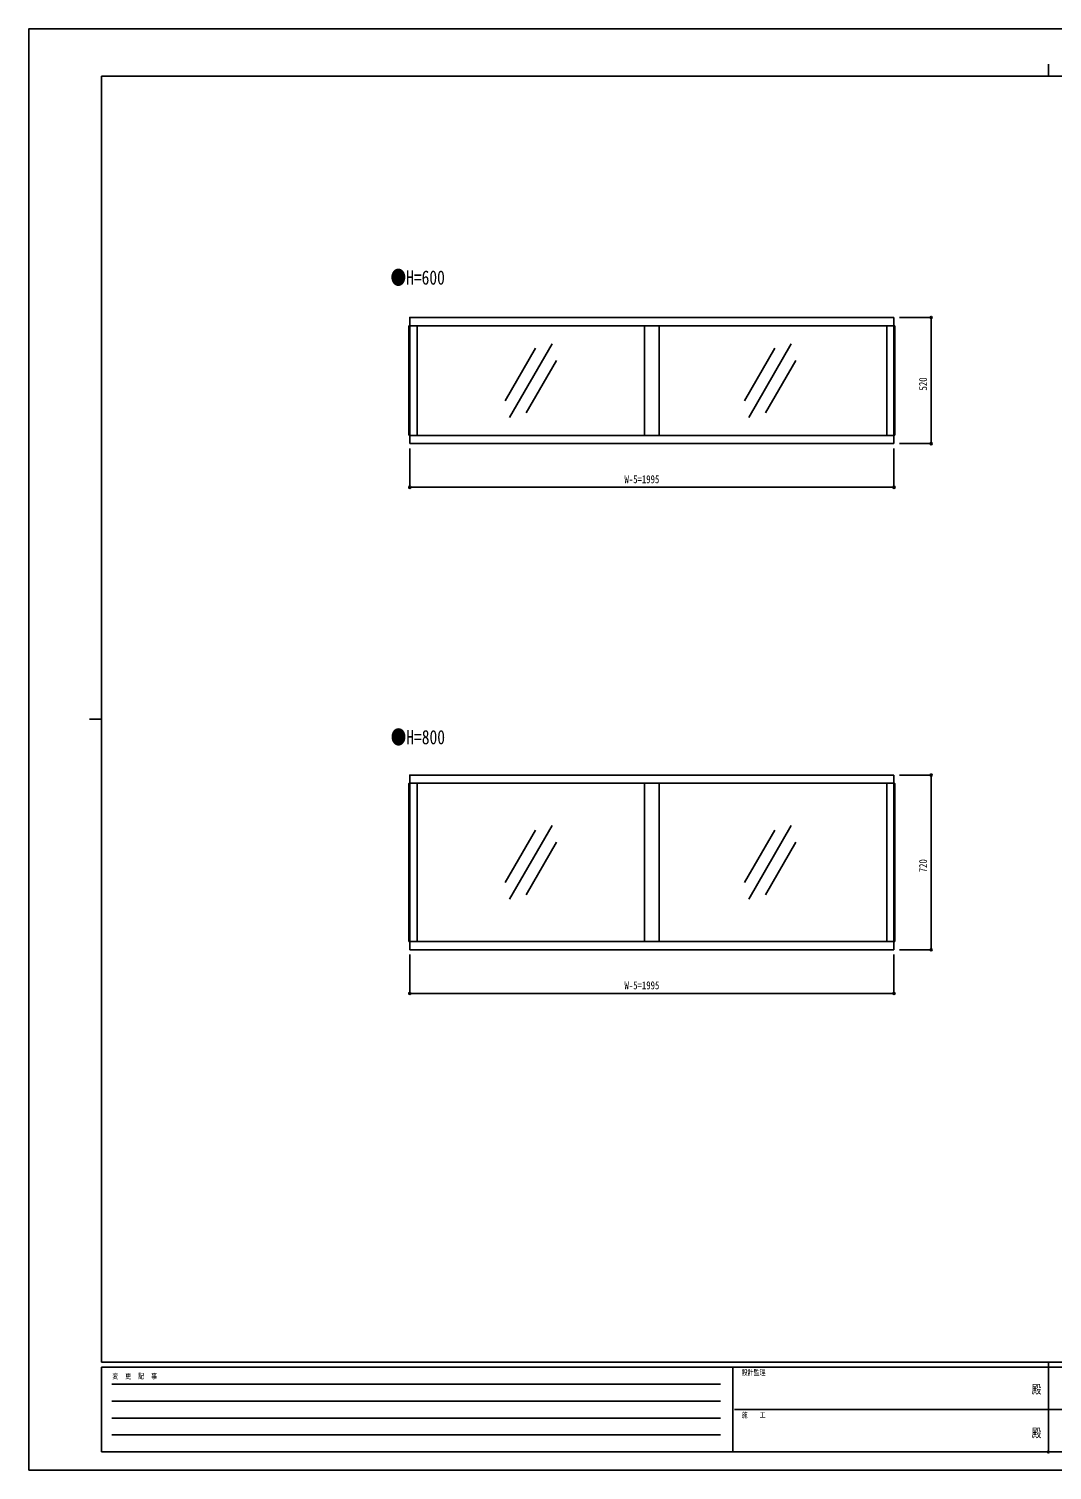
# Model space of a CAD drawing. Units: millimetres, scale not verified. Extents: x -4205 to 4205, y -2970 to 2970.
# Drawn here: x -4205 to 11, y -2970 to 2970 of the extents above; entities that cross this region are included whole.
import ezdxf
from ezdxf.enums import TextEntityAlignment as Align

# ---------------------------------------------------------------- set-up
doc = ezdxf.new("R2010")
doc.units = ezdxf.units.MM
doc.header["$LTSCALE"] = 16
doc.header["$PDMODE"] = 32
doc.header["$PDSIZE"] = 8
for name, color, linetype in [('0-1_USER1', 3, 'Continuous'), ('0-2_YKK_A1', 4, 'Continuous'), ('0-3_YKK_D', 6, 'Continuous'), ('0-4_YKK_ZWAK', 7, 'Continuous')]:
    doc.layers.add(name, color=color, linetype=linetype)
doc.styles.add('ＭＳ ゴシック', font='')
doc.styles.get('ＭＳ ゴシック').set_extended_font_data('MS Gothic')

msp = doc.modelspace()

# ---------------------------------------------------------------- linework, layer by layer
at = {"layer": '0-2_YKK_A1'}
for p, q in [((-2635.88, 1746.43), (-640.88, 1746.43)), ((-2635.88, 1294.43), (-2635.88, 1746.43)), ((-2605.88, 1294.43), (-2605.88, 1746.43)), ((-1668.38, 1294.43), (-1668.38, 1746.43)), ((-1608.38, 1294.43), (-1608.38, 1746.43)), ((-670.88, 1294.43), (-670.88, 1746.43)), ((-640.88, 1746.43), (-640.88, 1780.43)), ((-640.88, 1294.43), (-640.88, 1746.43)), ((-2224.63, 1368.87), (-2049.63, 1671.98)), ((-1239.08, 1368.87), (-1064.08, 1671.98)), ((-2242.93, 1437.17), (-2117.93, 1653.68)), ((-1257.38, 1437.17), (-1132.38, 1653.68)), ((-2156.33, 1387.17), (-2031.33, 1603.68)), ((-1170.78, 1387.17), (-1045.78, 1603.68)), ((-2639.08, 1294.93), (-2635.88, 1294.93)), ((-2635.88, 1294.43), (-640.88, 1294.43)), ((-2635.88, 1260.43), (-2635.88, 1294.43)), ((-640.88, 1260.43), (-2635.88, 1260.43)), ((-637.68, 1294.93), (-640.88, 1294.93)), ((-640.88, 1260.43), (-640.88, 1294.43)), ((-640.88, -139.25), (-640.88, -105.25)), ((-2635.88, -139.25), (-640.88, -139.25)), ((-2635.88, -791.25), (-2635.88, -139.25)), ((-2605.88, -791.25), (-2605.88, -139.25)), ((-1668.38, -791.25), (-1668.38, -139.25)), ((-1608.38, -791.25), (-1608.38, -139.25)), ((-670.88, -791.25), (-670.88, -139.25)), ((-640.88, -791.25), (-640.88, -139.25)), ((-2242.93, -548.51), (-2117.93, -332)), ((-2224.63, -616.81), (-2049.63, -313.7)), ((-1257.38, -548.51), (-1132.38, -332)), ((-1239.08, -616.81), (-1064.08, -313.7)), ((-2156.33, -598.51), (-2031.33, -382)), ((-1170.78, -598.51), (-1045.78, -382)), ((-2639.08, -790.75), (-2635.88, -790.75)), ((-2635.88, -791.25), (-640.88, -791.25)), ((-2635.88, -825.25), (-2635.88, -791.25)), ((-640.88, -825.25), (-2635.88, -825.25)), ((-637.68, -790.75), (-640.88, -790.75)), ((-640.88, -825.25), (-640.88, -791.25))]:
    msp.add_line(p, q, dxfattribs=at)
for points in [[(-2639.08, 1294.93), (-2639.08, 1745.93), (-2635.88, 1745.93)], [(-2635.88, 1746.43), (-2635.88, 1780.43), (-640.88, 1780.43)], [(-637.68, 1294.93), (-637.68, 1745.93), (-640.88, 1745.93)], [(-2635.88, -139.25), (-2635.88, -105.25), (-640.88, -105.25)], [(-2639.08, -790.75), (-2639.08, -139.75), (-2635.88, -139.75)], [(-637.68, -790.75), (-637.68, -139.75), (-640.88, -139.75)]]:
    msp.add_lwpolyline(points, dxfattribs=at)
at = {"layer": '0-3_YKK_D'}
for p, q in [((-617.88, 1780.43), (-486.88, 1780.43)), ((-487.88, 1780.43), (-487.88, 1260.43)), ((-617.88, 1260.43), (-486.88, 1260.43)), ((-2635.88, 1240.43), (-2635.88, 1079.43)), ((-640.88, 1240.43), (-640.88, 1079.43)), ((-2635.88, 1080.43), (-640.88, 1080.43)), ((-617.88, -105.25), (-486.88, -105.25)), ((-487.88, -105.25), (-487.88, -825.25)), ((-617.88, -825.25), (-486.88, -825.25)), ((-2635.88, -845.25), (-2635.88, -1006.25)), ((-640.88, -845.25), (-640.88, -1006.25)), ((-2635.88, -1005.25), (-640.88, -1005.25))]:
    msp.add_line(p, q, dxfattribs=at)
for centre in [(-487.88, 1780.43), (-487.88, 1260.43), (-2635.88, 1080.43), (-640.88, 1080.43), (-487.88, -105.25), (-487.88, -825.25), (-2635.88, -1005.25), (-640.88, -1005.25)]:
    msp.add_circle(centre, 4.25, dxfattribs=at)
at = {"layer": '0-4_YKK_ZWAK'}
for p, q in [((-4.98, 2825), (-4.98, 2775)), ((3895.02, 2775), (-3904.98, 2775)), ((-3904.98, -2525), (-3904.98, 2775)), ((-3954.98, 125), (-3904.98, 125)), ((3895.02, -2525), (-3904.98, -2525)), ((-1304.98, -2545), (-3904.98, -2545)), ((-3904.98, -2895), (-3904.98, -2545)), ((-1304.98, -2545), (-1304.98, -2895)), ((-4.98, -2545), (-1304.98, -2545)), ((-4.98, -2525), (-4.98, -2895)), ((1295.02, -2545), (-4.98, -2545)), ((-3862.48, -2615), (-1354.98, -2615)), ((-3862.48, -2685), (-1354.98, -2685)), ((-1297.48, -2720), (-4.98, -2720)), ((-4.98, -2720), (1295.02, -2720)), ((-3862.48, -2755), (-1354.98, -2755)), ((-3862.48, -2825), (-1354.98, -2825)), ((-3904.98, -2895), (-1304.98, -2895)), ((-1304.98, -2895), (-4.98, -2895)), ((-4.98, -2895), (1295.02, -2895))]:
    msp.add_line(p, q, dxfattribs=at)
msp.add_lwpolyline([(-4205, -2970), (4205, -2970), (4205, 2970), (-4205, 2970)], close=True, dxfattribs=at)
msp.add_point((-4.98, -2895), dxfattribs=at)

# ---------------------------------------------------------------- texts
at = {"layer": '0-1_USER1', "style": 'ＭＳ ゴシック', "width": 0.8}
for s, p in [('●H=600', (-2714.79, 1898.19)), ('●H=800', (-2714.11, 3.97))]:
    msp.add_text(s, height=58.65, dxfattribs=at).set_placement(p, align=Align.BOTTOM_LEFT)
at = {"layer": '0-3_YKK_D', "style": 'ＭＳ ゴシック', "width": 0.8}
for s, p in [('520', (-494.88, 1479.63)), ('720', (-494.88, -506.05))]:
    msp.add_text(s, height=32.99, rotation=90, dxfattribs=at).set_placement(p, align=Align.BOTTOM_LEFT)
for p in [(-1751.18, 1087.43), (-1751.18, -998.25)]:
    msp.add_text('W-5=1995', height=32.99, dxfattribs=at).set_placement(p, align=Align.BOTTOM_LEFT)
at = {"layer": '0-4_YKK_ZWAK', "style": 'ＭＳ ゴシック', "width": 0.8}
for s, height, p in [('設計監理', 21.99, (-1268.31, -2585)), ('変  更  記  事', 21.99, (-3861.31, -2600)), ('殿', 36.66, (-73.67, -2665.83)), ('施\u3000\u3000工', 21.99, (-1268.31, -2760)), ('殿', 36.66, (-73.67, -2845.83))]:
    msp.add_text(s, height=height, dxfattribs=at).set_placement(p, align=Align.BOTTOM_LEFT)

doc.saveas('drawing.dxf')
